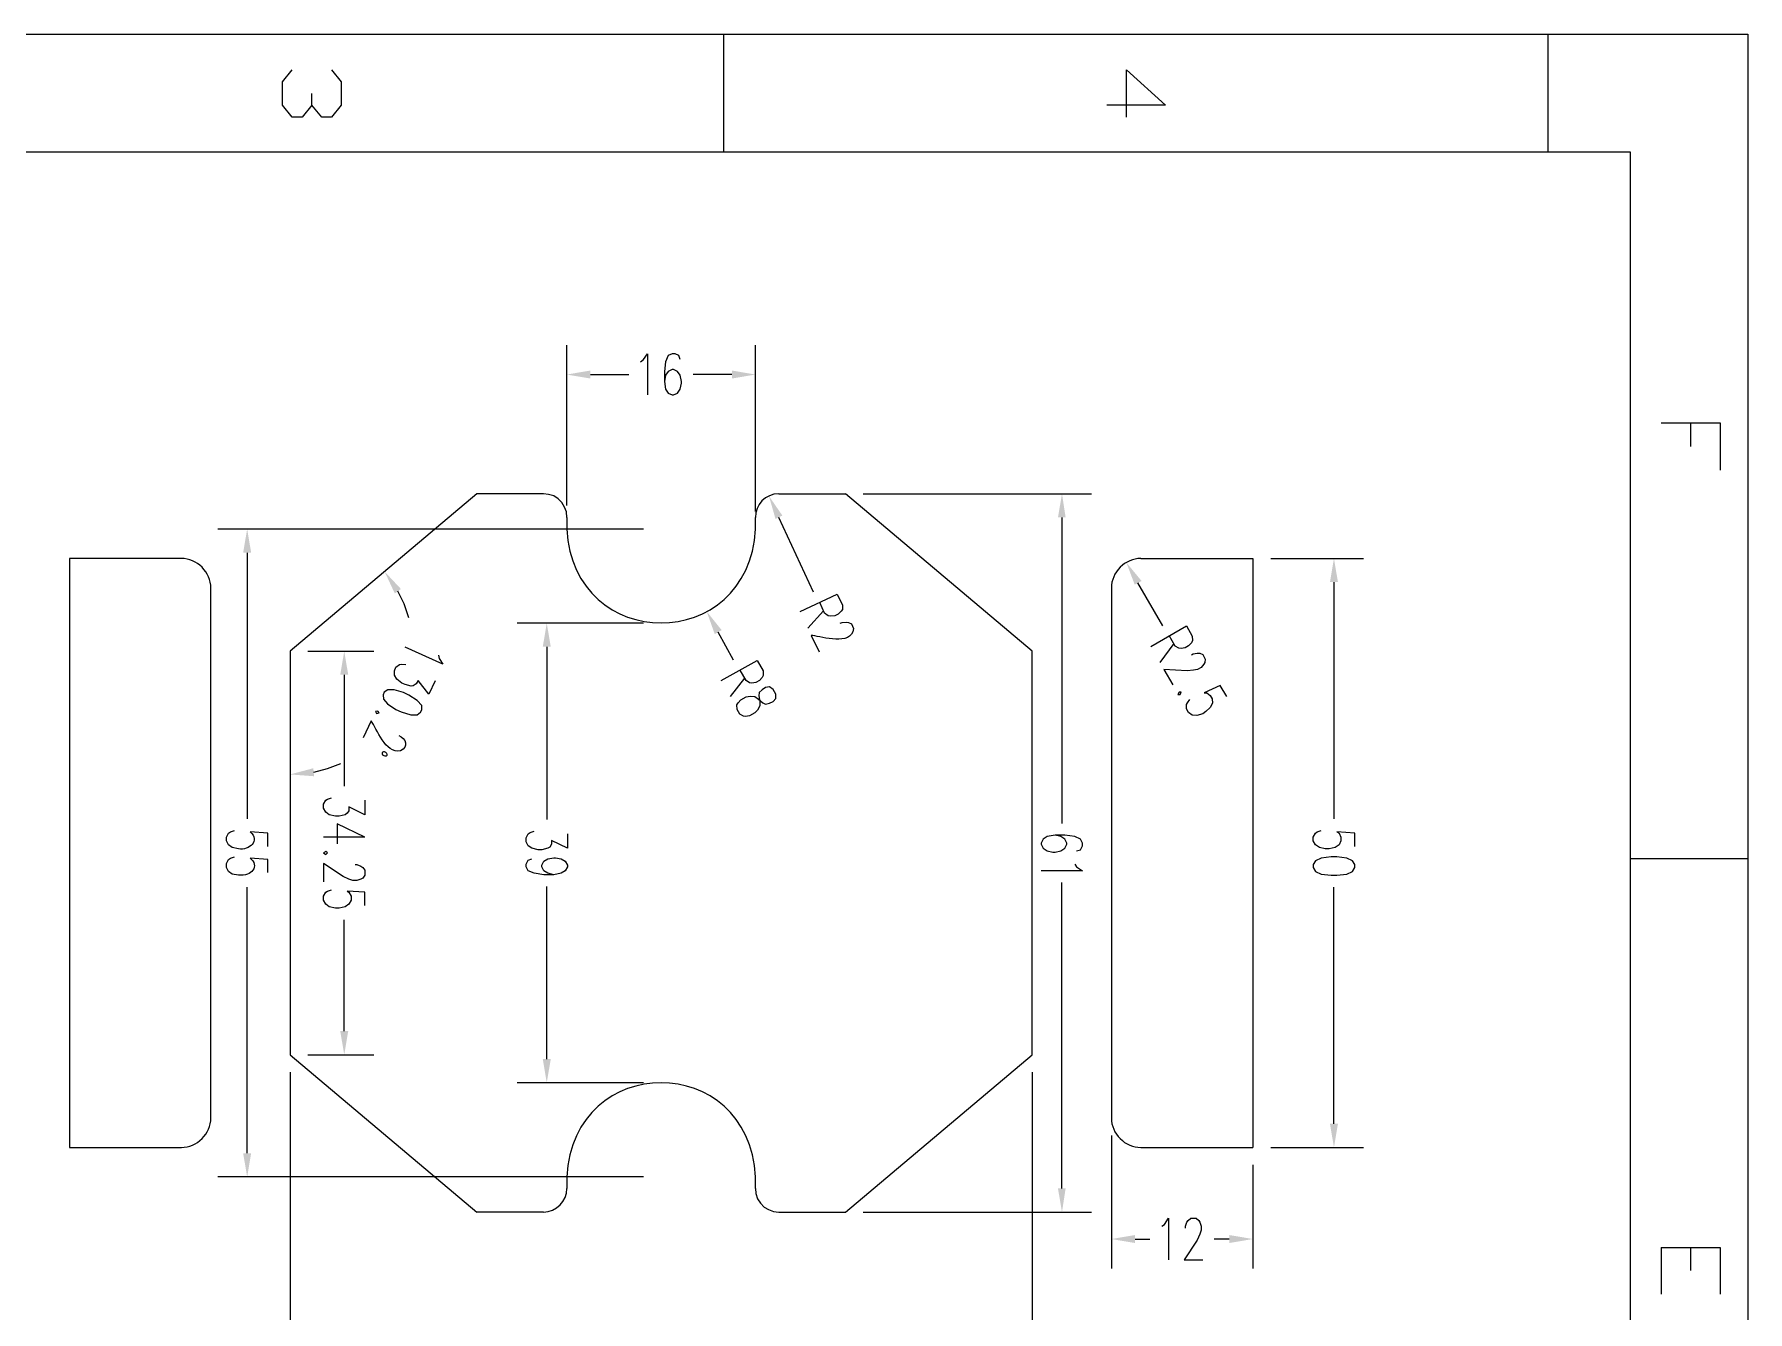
# Model space of a CAD drawing. Header units: millimetres. Extents: x 0 to 204, y 0 to 288.
# Drawn here: x 103.8 to 203.6, y 213.6 to 287.9 of the extents above; entities that cross this region are included whole.
import ezdxf

# ---------------------------------------------------------------- set-up
doc = ezdxf.new("R2010")
doc.units = ezdxf.units.MM

msp = doc.modelspace()

# ---------------------------------------------------------------- hatches: boundary and pattern name
h = msp.add_hatch(color=0)
h.dxf.hatch_style = 2
h.paths.add_polyline_path([(136.2075, 268.351), (136.2075, 267.885333), (134.831667, 268.118167)])
h = msp.add_hatch(color=0)
h.dxf.hatch_style = 2
h.paths.add_polyline_path([(144.441333, 268.351), (144.441333, 267.885333), (145.817167, 268.118167)])
h = msp.add_hatch(color=0)
h.dxf.hatch_style = 2
h.paths.add_polyline_path([(147.3835, 259.9055), (146.981333, 259.715), (146.600333, 261.0485)])
h = msp.add_hatch(color=0)
h.dxf.hatch_style = 2
h.paths.add_polyline_path([(163.872333, 259.799667), (163.427833, 259.799667), (163.660667, 261.1755)])
h = msp.add_hatch(color=0)
h.dxf.hatch_style = 2
h.paths.add_polyline_path([(116.459, 257.7465), (115.993333, 257.7465), (116.226167, 259.122333)])
h = msp.add_hatch(color=0)
h.dxf.hatch_style = 2
h.paths.add_polyline_path([(179.726167, 256.032), (179.2605, 256.032), (179.493333, 257.407833)])
h = msp.add_hatch(color=0)
h.dxf.hatch_style = 2
h.paths.add_polyline_path([(124.819833, 255.375833), (125.179667, 255.629833), (124.227167, 256.645833)])
h = msp.add_hatch(color=0)
h.dxf.hatch_style = 2
h.paths.add_polyline_path([(168.296167, 256.0955), (167.894, 255.883833), (167.407167, 257.175)])
h = msp.add_hatch(color=0)
h.dxf.hatch_style = 2
h.paths.add_polyline_path([(133.900333, 252.264333), (133.434667, 252.264333), (133.6675, 253.640167)])
h = msp.add_hatch(color=0)
h.dxf.hatch_style = 2
h.paths.add_polyline_path([(143.848667, 253.238), (143.4465, 253.005167), (142.980833, 254.3175)])
h = msp.add_hatch(color=0)
h.dxf.hatch_style = 2
h.paths.add_polyline_path([(122.1105, 250.6345), (121.644833, 250.6345), (121.877667, 252.010333)])
h = msp.add_hatch(color=0)
h.dxf.hatch_style = 2
h.paths.add_polyline_path([(120.120833, 244.729), (120.0785, 245.194667), (118.723833, 244.834833)])
h = msp.add_hatch(color=0)
h.dxf.hatch_style = 2
h.paths.add_polyline_path([(122.1105, 229.891167), (121.644833, 229.891167), (121.877667, 228.515333)])
h = msp.add_hatch(color=0)
h.dxf.hatch_style = 2
h.paths.add_polyline_path([(133.900333, 228.261333), (133.434667, 228.261333), (133.6675, 226.8855)])
h = msp.add_hatch(color=0)
h.dxf.hatch_style = 2
h.paths.add_polyline_path([(179.726167, 224.493667), (179.2605, 224.493667), (179.493333, 223.117833)])
h = msp.add_hatch(color=0)
h.dxf.hatch_style = 2
h.paths.add_polyline_path([(116.459, 222.779167), (115.993333, 222.779167), (116.226167, 221.403333)])
h = msp.add_hatch(color=0)
h.dxf.hatch_style = 2
h.paths.add_polyline_path([(163.872333, 220.726), (163.427833, 220.726), (163.660667, 219.350167)])
h = msp.add_hatch(color=0)
h.dxf.hatch_style = 2
h.paths.add_polyline_path([(167.915167, 218.016667), (167.915167, 217.551), (166.539333, 217.783833)])
h = msp.add_hatch(color=0)
h.dxf.hatch_style = 2
h.paths.add_polyline_path([(173.397333, 218.016667), (173.397333, 217.551), (174.773167, 217.783833)])

# ---------------------------------------------------------------- linework, layer by layer
at = {"color": 0, "lineweight": 0}
for points in [[(0, 287.930167), (203.581, 287.930167)], [(143.9545, 287.930167), (143.9545, 281.093333)], [(191.939333, 287.930167), (191.939333, 281.093333)], [(203.581, 287.930167), (203.581, 0)], [(119.993833, 283.802667), (119.422333, 283.104167), (118.850833, 283.104167), (118.279333, 283.802667), (118.279333, 285.157333), (118.850833, 285.855833)], [(121.136833, 285.855833), (121.708333, 285.157333), (121.708333, 283.802667), (121.136833, 283.104167), (120.565333, 283.104167), (119.993833, 283.802667), (119.993833, 284.48)], [(167.407167, 283.104167), (167.407167, 285.855833), (169.693167, 283.802667), (166.264167, 283.802667)], [(6.836833, 281.093333), (196.744167, 281.093333)], [(196.744167, 281.093333), (196.744167, 6.836833)], [(134.831667, 260.498167), (134.831667, 269.832667)], [(139.1285, 268.859), (139.297833, 268.986), (139.530667, 269.324667), (139.530667, 266.932833)], [(141.435667, 268.986), (141.351, 269.218833), (141.139333, 269.324667), (140.97, 269.324667), (140.737167, 269.218833), (140.589, 268.859), (140.5255, 268.2875), (140.5255, 267.716), (140.589, 267.2715), (140.737167, 267.038667), (140.97, 266.932833), (141.054667, 266.932833), (141.2875, 267.038667), (141.435667, 267.2715), (141.520333, 267.610167), (141.520333, 267.716), (141.435667, 268.075833), (141.2875, 268.2875), (141.054667, 268.4145), (140.97, 268.4145), (140.737167, 268.2875), (140.589, 268.075833), (140.5255, 267.716)], [(145.817167, 260.138333), (145.817167, 269.832667)], [(136.2075, 268.118167), (138.451167, 268.118167)], [(144.441333, 268.118167), (142.197667, 268.118167)], [(198.543333, 265.303), (201.972333, 265.303), (201.972333, 262.551333)], [(200.257833, 265.303), (200.257833, 263.927167)], [(129.6035, 261.1755), (118.723833, 252.010333), (118.723833, 228.515333), (129.6035, 219.350167)], [(134.831667, 259.799667), (134.8105, 260.117167), (134.704667, 260.392333), (134.535333, 260.6675), (134.323667, 260.879167), (134.069667, 261.0485), (133.773333, 261.133167), (133.477, 261.1755), (129.6035, 261.1755)], [(147.171833, 261.1755), (146.892807, 261.146435), (146.633489, 261.063962), (146.399694, 260.934367), (146.197241, 260.763941), (146.031944, 260.558969), (145.909622, 260.325741), (145.836091, 260.070544), (145.817167, 259.799667)], [(147.171833, 261.1755), (151.0665, 261.1755)], [(161.925, 228.515333), (161.925, 252.010333), (151.0665, 261.1755)], [(152.0825, 261.1755), (165.375167, 261.1755)], [(134.831667, 259.799667), (134.831667, 259.122333)], [(145.817167, 259.122333), (145.817167, 259.799667)], [(149.203833, 255.439333), (147.171833, 259.799667)], [(163.660667, 259.799667), (163.660667, 241.977333)], [(139.297833, 259.122333), (114.511667, 259.122333)], [(134.831667, 259.122333), (134.895708, 258.460325), (135.013795, 257.841008), (135.182324, 257.264384), (135.397693, 256.730455), (135.656299, 256.239222), (135.954538, 255.790687), (136.288808, 255.384853), (136.655506, 255.021722), (137.051029, 254.701294), (137.471774, 254.423574), (137.914139, 254.188561), (138.37452, 253.996259), (138.849315, 253.846668), (139.33492, 253.739792), (139.827734, 253.675632), (140.324152, 253.65419), (140.820572, 253.675467), (141.313392, 253.739467), (141.799008, 253.84619), (142.273817, 253.995639), (142.734217, 254.187815), (143.176604, 254.422721), (143.597377, 254.700358), (143.992931, 255.020729), (144.359664, 255.383836), (144.693973, 255.789679), (144.992256, 256.238262), (145.250909, 256.729586), (145.466329, 257.263654), (145.634914, 257.840466), (145.753061, 258.460025), (145.817167, 259.122333)], [(112.395, 257.407833), (105.875667, 257.407833)], [(105.875667, 257.407833), (105.875667, 223.117833)], [(114.1095, 255.693333), (114.103942, 255.861668), (114.079441, 256.027235), (114.037152, 256.188881), (113.978234, 256.345449), (113.903841, 256.495784), (113.81513, 256.638733), (113.713259, 256.77314), (113.599383, 256.897849), (113.47466, 257.011706), (113.340245, 257.113557), (113.197295, 257.202245), (113.046966, 257.276617), (112.890416, 257.335516), (112.728801, 257.377789), (112.563277, 257.402279), (112.395, 257.407833)], [(116.226167, 257.7465), (116.226167, 242.2525)], [(168.253833, 257.407833), (168.085557, 257.402279), (167.920033, 257.377789), (167.758417, 257.335516), (167.601867, 257.276617), (167.451539, 257.202245), (167.308589, 257.113557), (167.174174, 257.011706), (167.04945, 256.897849), (166.935574, 256.77314), (166.833703, 256.638733), (166.744993, 256.495784), (166.6706, 256.345449), (166.611681, 256.188881), (166.569392, 256.027235), (166.544891, 255.861668), (166.539333, 255.693333)], [(168.253833, 257.407833), (174.773167, 257.407833), (174.773167, 223.117833)], [(175.810333, 257.407833), (181.207833, 257.407833)], [(114.1095, 224.832333), (114.1095, 255.693333)], [(125.645333, 253.957667), (125.370167, 254.762), (124.989167, 255.502833)], [(166.539333, 255.693333), (166.539333, 224.832333)], [(169.523833, 253.492), (168.0845, 255.989667)], [(179.493333, 256.032), (179.493333, 242.2525)], [(148.420667, 254.3175), (150.579667, 255.3335), (150.876, 254.6985), (150.876, 254.4445), (150.8125, 254.338667), (150.622, 254.169333), (150.4315, 254.0635), (150.1775, 254.042333), (150.0505, 254.0635), (149.838833, 254.232833), (149.563667, 254.846667)], [(149.775333, 254.359833), (148.865167, 253.343833)], [(139.297833, 253.640167), (131.953, 253.640167)], [(150.749, 253.640167), (150.854833, 253.6825), (151.087667, 253.703667), (151.235833, 253.6825), (151.405167, 253.597833), (151.532167, 253.322667), (151.489833, 253.132167), (151.408407, 252.996123), (151.300334, 252.890288), (151.169304, 252.811696), (151.019007, 252.757384), (150.853133, 252.724388), (150.675371, 252.709743), (150.489412, 252.710485), (150.298944, 252.72365), (150.107657, 252.746274), (149.919242, 252.775393), (149.737387, 252.808042), (149.565783, 252.841257), (149.40812, 252.872075), (149.268086, 252.897531), (149.149372, 252.914661), (149.055667, 252.9205), (149.521333, 251.968)], [(168.825333, 252.2855), (170.899667, 253.492), (171.238333, 252.878167), (171.2595, 252.624167), (171.196, 252.497167), (171.026667, 252.327833), (170.836167, 252.200833), (170.603333, 252.1585), (170.455167, 252.179667), (170.2435, 252.306667), (169.904833, 252.9205)], [(144.547167, 251.481167), (143.637, 253.111)], [(170.18, 252.454833), (169.3545, 251.354167)], [(119.761, 252.010333), (123.592167, 252.010333)], [(127.359833, 251.7775), (127.402167, 251.587), (127.613833, 251.248333), (125.433667, 252.243167)], [(133.6675, 252.264333), (133.6675, 242.210167)], [(143.8275, 250.295833), (145.923, 251.46), (146.261667, 250.867333), (146.261667, 250.592167), (146.198167, 250.486333), (146.05, 250.295833), (145.838333, 250.19), (145.6055, 250.147667), (145.4785, 250.168833), (145.266833, 250.295833), (144.928167, 250.909667)], [(171.196, 251.798667), (171.301833, 251.862167), (171.534667, 251.9045), (171.682833, 251.9045), (171.852167, 251.819833), (172.000333, 251.544667), (171.979167, 251.354167), (171.915667, 251.248333), (171.7675, 251.057833), (171.555833, 250.952), (171.323, 250.909667), (170.942, 250.867333), (169.587333, 250.952), (170.1165, 250.041833)], [(121.877667, 250.6345), (121.877667, 244.1575)], [(127.169333, 250.274667), (126.8095, 249.512667), (126.1745, 250.295833), (126.068667, 250.105333), (125.899333, 249.9995), (125.772333, 249.978333), (125.433667, 250.063), (125.222, 250.147667), (124.946833, 250.3805), (124.798667, 250.613333), (124.798667, 250.867333), (124.883333, 251.079), (125.095, 251.227167), (125.222, 251.248333), (125.454833, 251.227167)], [(145.182167, 250.444), (144.3355, 249.3645)], [(173.249167, 249.3645), (172.868167, 250.020667), (171.936833, 249.576167), (172.085, 249.576167), (172.296667, 249.428), (172.4025, 249.2375), (172.423667, 248.9835), (172.296667, 248.7295), (172.042667, 248.496667), (171.852167, 248.369667), (171.5135, 248.263833), (171.238333, 248.285), (171.026667, 248.433167), (170.899667, 248.644833), (170.899667, 248.898833), (170.963167, 249.004667), (171.111333, 249.195167)], [(125.052667, 247.099667), (125.195079, 247.033324), (125.311495, 246.935509), (125.39646, 246.81556), (125.444515, 246.682816), (125.450203, 246.546615), (125.408068, 246.416298), (125.312653, 246.301202), (125.1585, 246.210667), (124.9947, 246.191557), (124.840138, 246.209079), (124.694453, 246.25903), (124.557284, 246.337204), (124.428269, 246.439397), (124.307048, 246.561405), (124.193259, 246.699023), (124.086541, 246.848048), (123.986532, 247.004274), (123.892872, 247.163497), (123.805199, 247.321514), (123.723152, 247.474118), (123.64637, 247.617107), (123.574491, 247.746275), (123.507155, 247.857419), (123.444, 247.946333), (122.978333, 246.972667)], [(120.099667, 244.961833), (120.904, 245.1735), (121.687167, 245.469833)], [(123.084167, 243.332), (123.084167, 242.485333), (122.152833, 242.951), (122.152833, 242.718167), (122.047, 242.57), (121.941167, 242.485333), (121.581333, 242.400667), (121.369667, 242.400667), (121.009833, 242.485333), (120.798167, 242.6335), (120.671167, 242.866333), (120.671167, 243.099167), (120.798167, 243.332), (120.904, 243.3955), (121.136833, 243.480167)], [(117.432667, 240.643833), (117.432667, 241.405833), (116.3955, 241.4905), (116.498507, 241.393852), (116.572729, 241.296606), (116.620184, 241.199874), (116.642885, 241.104771), (116.642849, 241.012408), (116.622091, 240.923899), (116.582626, 240.840357), (116.526469, 240.762896), (116.455636, 240.692628), (116.372142, 240.630666), (116.278003, 240.578124), (116.175234, 240.536115), (116.065851, 240.505751), (115.951868, 240.488147), (115.835302, 240.484414), (115.718167, 240.495667), (115.358333, 240.580333), (115.146667, 240.7285), (115.019667, 240.961333), (115.019667, 241.173), (115.146667, 241.405833), (115.2525, 241.4905), (115.485333, 241.575167)], [(123.084167, 241.173), (121.4755, 241.956167), (121.4755, 240.792)], [(134.874, 241.384667), (134.874, 240.538), (133.942667, 240.9825), (133.942667, 240.770833), (133.836833, 240.6015), (133.731, 240.538), (133.371167, 240.453333), (133.1595, 240.453333), (132.799667, 240.538), (132.588, 240.686167), (132.461, 240.919), (132.461, 241.151833), (132.588, 241.384667), (132.693833, 241.448167), (132.926667, 241.532833)], [(180.699833, 240.643833), (180.699833, 241.405833), (179.662667, 241.4905), (179.789667, 241.405833), (179.8955, 241.173), (179.8955, 240.961333), (179.789667, 240.7285), (179.556833, 240.580333), (179.218167, 240.495667), (178.985333, 240.495667), (178.646667, 240.580333), (178.413833, 240.7285), (178.286833, 240.961333), (178.286833, 241.173), (178.413833, 241.405833), (178.519667, 241.4905), (178.7525, 241.575167)], [(123.084167, 241.173), (120.671167, 241.173)], [(164.507333, 240.389833), (164.740167, 240.453333), (164.846, 240.686167), (164.846, 240.834333), (164.740167, 241.067167), (164.4015, 241.215333), (163.83, 241.3), (163.2585, 241.3), (162.792833, 241.215333), (162.56, 241.067167), (162.454167, 240.834333), (162.454167, 240.770833), (162.56, 240.538), (162.792833, 240.389833), (163.1315, 240.305167), (163.2585, 240.305167), (163.597167, 240.389833), (163.83, 240.538), (163.935833, 240.770833), (163.935833, 240.834333), (163.83, 241.067167), (163.597167, 241.215333), (163.2585, 241.3)], [(117.432667, 239.119833), (117.432667, 239.881833), (116.3955, 239.9665), (116.48862, 239.882774), (116.559316, 239.794918), (116.608525, 239.704432), (116.63718, 239.612818), (116.646217, 239.521576), (116.636571, 239.432207), (116.609175, 239.346211), (116.564966, 239.26509), (116.504877, 239.190343), (116.429844, 239.123471), (116.340802, 239.065976), (116.238685, 239.019358), (116.124428, 238.985117), (115.998966, 238.964754), (115.863234, 238.959771), (115.718167, 238.971667), (115.358333, 239.035167), (115.146667, 239.183333), (115.019667, 239.416167), (115.019667, 239.649), (115.146667, 239.881833), (115.2525, 239.9665), (115.485333, 240.03)], [(122.512667, 239.5855), (122.6185, 239.5855), (122.851333, 239.500833), (122.957167, 239.416167), (123.084167, 239.268), (123.084167, 238.971667), (122.957167, 238.802333), (122.851333, 238.738833), (122.6185, 238.654167), (122.385667, 238.654167), (122.152833, 238.738833), (121.814167, 238.887), (120.671167, 239.649), (120.671167, 238.590667)], [(134.069667, 238.992833), (133.731, 239.0775), (133.498167, 239.225667), (133.371167, 239.4585), (133.371167, 239.543167), (133.498167, 239.776), (133.731, 239.924167), (134.069667, 239.987667), (134.1755, 239.987667), (134.514167, 239.924167), (134.747, 239.776), (134.874, 239.543167), (134.874, 239.4585), (134.747, 239.225667), (134.514167, 239.0775), (134.069667, 238.992833), (133.498167, 238.992833), (132.926667, 239.0775), (132.588, 239.225667), (132.461, 239.4585), (132.461, 239.606667), (132.588, 239.8395), (132.799667, 239.924167)], [(164.4015, 239.606667), (164.507333, 239.4585), (164.846, 239.225667), (162.454167, 239.225667)], [(196.744167, 239.945333), (203.581, 239.945333)], [(163.660667, 220.726), (163.660667, 238.548333)], [(116.226167, 222.779167), (116.226167, 238.273167)], [(123.084167, 237.193667), (123.084167, 237.976833), (122.047, 238.040333), (122.152833, 237.976833), (122.279833, 237.744), (122.279833, 237.511167), (122.152833, 237.278333), (121.941167, 237.130167), (121.581333, 237.0455), (121.369667, 237.0455), (121.009833, 237.130167), (120.798167, 237.278333), (120.671167, 237.511167), (120.671167, 237.744), (120.798167, 237.976833), (120.904, 238.040333), (121.136833, 238.125)], [(133.6675, 228.261333), (133.6675, 238.3155)], [(179.493333, 224.493667), (179.493333, 238.273167)], [(121.877667, 229.891167), (121.877667, 236.368167)], [(119.761, 228.515333), (123.592167, 228.515333)], [(151.0665, 219.350167), (161.925, 228.515333)], [(118.723833, 227.499333), (118.723833, 209.6135)], [(161.925, 227.499333), (161.925, 209.6135)], [(139.297833, 226.8855), (131.953, 226.8855)], [(145.817167, 221.403333), (145.753091, 222.066988), (145.634968, 222.687809), (145.466402, 223.265798), (145.250996, 223.800956), (144.992352, 224.293286), (144.694074, 224.742789), (144.359766, 225.149467), (143.99303, 225.513321), (143.59747, 225.834354), (143.17669, 226.112567), (142.734291, 226.347961), (142.273879, 226.540539), (141.799056, 226.690303), (141.313425, 226.797253), (140.820589, 226.861392), (140.324152, 226.882722), (139.827717, 226.861244), (139.334888, 226.79696), (138.849267, 226.689872), (138.374458, 226.539981), (137.914064, 226.34729), (137.471689, 226.111799), (137.050935, 225.833511), (136.655407, 225.512428), (136.288706, 225.148551), (135.954437, 224.741882), (135.656203, 224.292423), (135.397606, 223.800175), (135.182251, 223.265141), (135.013741, 222.687321), (134.895678, 222.066718), (134.831667, 221.403333)], [(112.395, 223.117833), (112.563277, 223.123391), (112.728801, 223.147892), (112.890416, 223.190181), (113.046966, 223.2491), (113.197295, 223.323493), (113.340245, 223.412203), (113.47466, 223.514074), (113.599383, 223.62795), (113.713259, 223.752674), (113.81513, 223.887089), (113.903841, 224.030039), (113.978234, 224.180367), (114.037152, 224.336917), (114.079441, 224.498533), (114.103942, 224.664057), (114.1095, 224.832333)], [(166.539333, 224.832333), (166.544891, 224.664057), (166.569392, 224.498533), (166.611681, 224.336917), (166.6706, 224.180367), (166.744993, 224.030039), (166.833703, 223.887089), (166.935574, 223.752674), (167.04945, 223.62795), (167.174174, 223.514074), (167.308589, 223.412203), (167.451539, 223.323493), (167.601867, 223.2491), (167.758417, 223.190181), (167.920033, 223.147892), (168.085557, 223.123391), (168.253833, 223.117833)], [(166.539333, 223.816333), (166.539333, 216.069333)], [(105.875667, 223.117833), (112.395, 223.117833)], [(168.253833, 223.117833), (174.773167, 223.117833)], [(175.810333, 223.117833), (181.207833, 223.117833)], [(174.773167, 222.101833), (174.773167, 216.069333)], [(139.297833, 221.403333), (114.511667, 221.403333)], [(133.477, 219.350167), (133.751627, 219.383934), (134.008598, 219.468303), (134.241698, 219.597717), (134.444714, 219.766621), (134.611432, 219.969457), (134.735639, 220.20067), (134.811122, 220.454703), (134.831667, 220.726)], [(134.831667, 221.403333), (134.831667, 220.726)], [(145.817167, 220.726), (145.817167, 221.403333)], [(145.817167, 220.726), (145.838333, 220.429667), (145.944167, 220.133333), (146.1135, 219.879333), (146.325167, 219.6465), (146.579167, 219.498333), (146.8755, 219.3925), (147.171833, 219.350167), (151.0665, 219.350167)], [(133.477, 219.350167), (129.6035, 219.350167)], [(152.0825, 219.350167), (165.375167, 219.350167)], [(169.4815, 218.524667), (169.629667, 218.6305), (169.8625, 218.990333), (169.8625, 216.577333)], [(170.857333, 218.418833), (170.857333, 218.524667), (170.920833, 218.7575), (171.0055, 218.863333), (171.153667, 218.990333), (171.471167, 218.990333), (171.619333, 218.863333), (171.682833, 218.7575), (171.7675, 218.524667), (171.7675, 218.291833), (171.682833, 218.059), (171.534667, 217.720333), (170.772667, 216.577333), (171.852167, 216.577333)], [(167.915167, 217.783833), (168.783, 217.783833)], [(173.397333, 217.783833), (172.5295, 217.783833)], [(198.543333, 217.297), (201.972333, 217.297), (201.972333, 214.5665)], [(198.543333, 217.297), (198.543333, 214.5665)], [(200.257833, 217.297), (200.257833, 215.942333)]]:
    msp.add_lwpolyline(points, dxfattribs=at)
for points in [[(126.386167, 248.6025), (126.386167, 248.8565), (126.132167, 249.131667), (125.645333, 249.449167), (125.327833, 249.597333), (124.7775, 249.766667), (124.417667, 249.766667), (124.206, 249.6185), (124.1425, 249.470333), (124.163667, 249.216333), (124.3965, 248.941167), (124.883333, 248.623667), (125.200833, 248.4755), (125.751167, 248.306167), (126.132167, 248.306167), (126.322667, 248.454333)], [(146.854333, 249.787833), (146.642667, 249.936), (146.409833, 249.893667), (146.198167, 249.766667), (146.028833, 249.597333), (146.007667, 249.406833), (146.071167, 249.089333), (146.071167, 248.835333), (145.944167, 248.581333), (145.774833, 248.412), (145.4785, 248.242667), (145.245667, 248.200333), (145.118667, 248.2215), (144.907, 248.3485), (144.758833, 248.623667), (144.737667, 248.877667), (144.801167, 249.004667), (144.9705, 249.174), (145.266833, 249.343333), (145.499667, 249.385667), (145.774833, 249.3645), (145.9865, 249.216333), (146.2405, 249.004667), (146.409833, 248.92), (146.642667, 248.9835), (146.854333, 249.089333), (147.0025, 249.258667), (147.0025, 249.512667)], [(170.603333, 249.6185), (170.476333, 249.6185), (170.412833, 249.4915), (170.539833, 249.4915)], [(123.909667, 248.412), (123.825, 248.517833), (123.698, 248.496667), (123.7615, 248.390833)], [(124.184833, 245.9355), (124.247091, 245.916647), (124.296417, 245.910553), (124.333616, 245.915324), (124.359491, 245.929067), (124.374845, 245.949891), (124.38048, 245.975901), (124.3772, 246.005205), (124.365808, 246.035909), (124.347107, 246.066122), (124.3219, 246.09395), (124.29099, 246.117501), (124.255179, 246.13488), (124.215272, 246.144196), (124.172071, 246.143556), (124.12638, 246.131066), (124.079, 246.104833), (124.079, 246.041333), (124.100167, 245.977833)], [(120.904, 240.262833), (120.798167, 240.3475), (120.671167, 240.262833), (120.798167, 240.178167)], [(180.699833, 239.5855), (180.572833, 239.797167), (180.234167, 239.9665), (179.662667, 240.03), (179.324, 240.03), (178.7525, 239.9665), (178.413833, 239.797167), (178.286833, 239.5855), (178.286833, 239.416167), (178.413833, 239.183333), (178.7525, 239.035167), (179.324, 238.971667), (179.662667, 238.971667), (180.234167, 239.035167), (180.572833, 239.183333), (180.699833, 239.416167)]]:
    msp.add_lwpolyline(points, close=True, dxfattribs=at)

doc.saveas('drawing.dxf')
